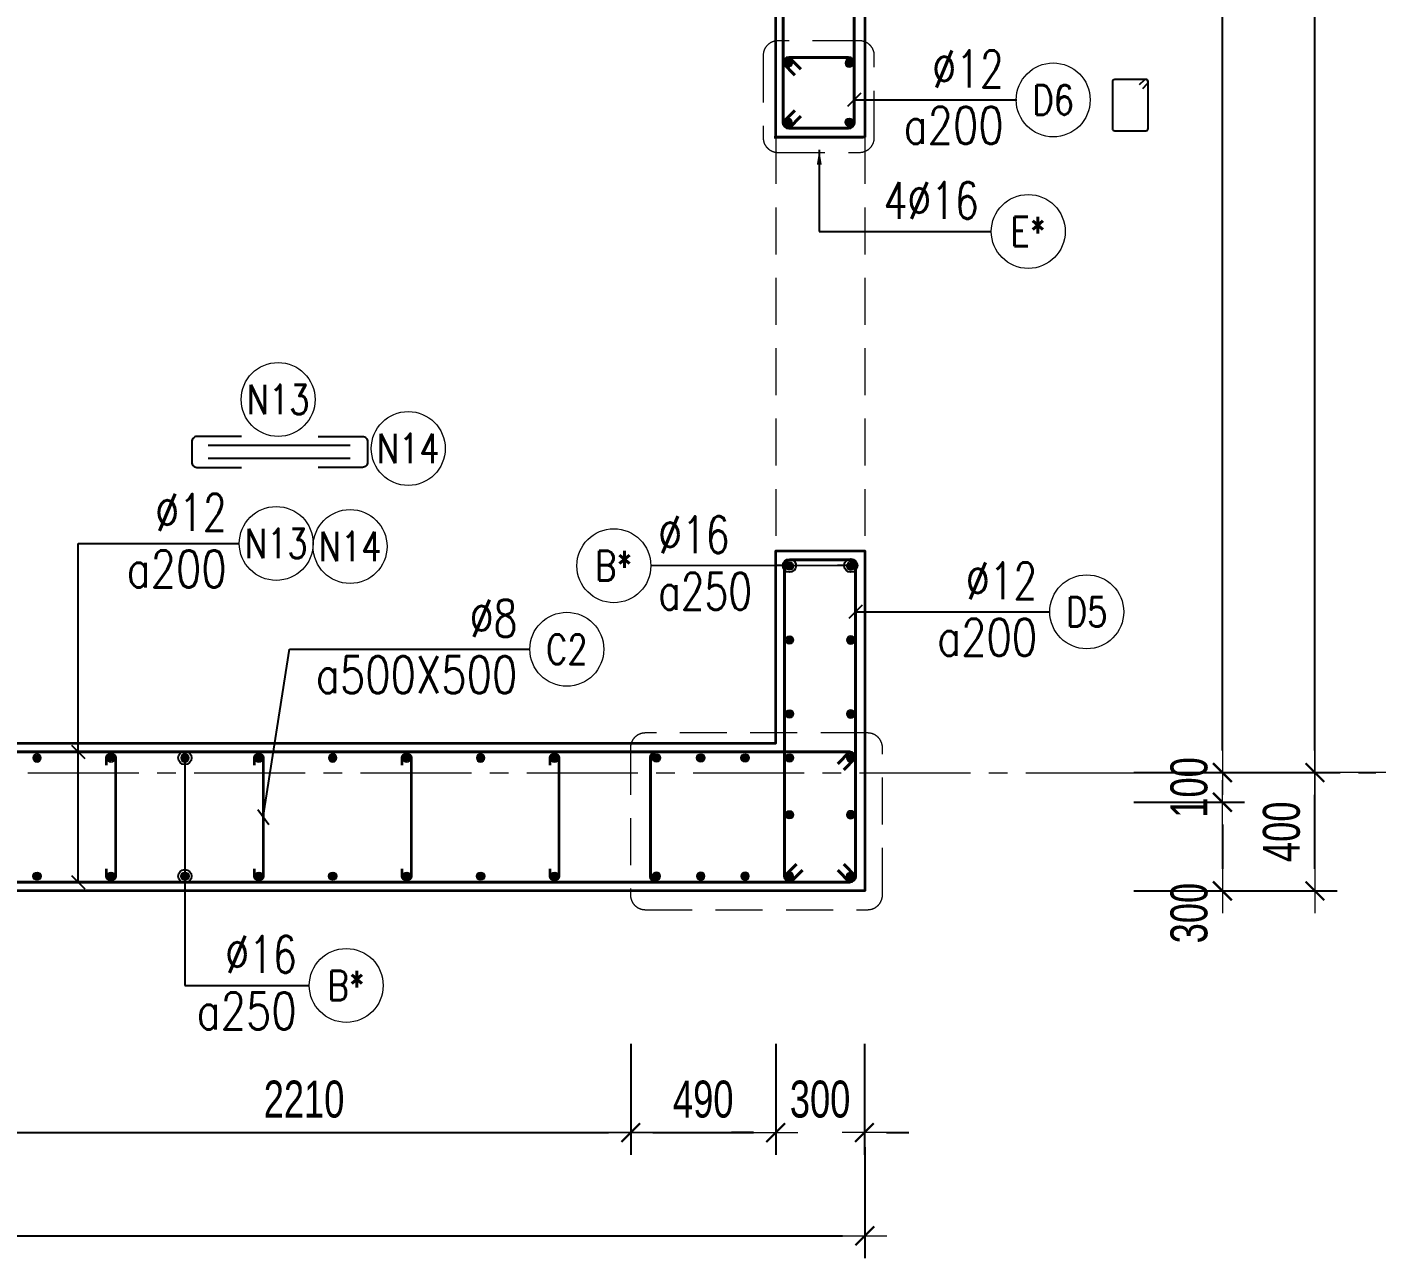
# Model space of a CAD drawing. Header units: millimetres. Extents: x 738475 to 1279438, y -34239 to 156422.
# Drawn here: x 1165673 to 1170235, y 134239 to 138402 of the extents above; entities that cross this region are included whole.
import ezdxf
from ezdxf.enums import TextEntityAlignment as Align

# ---------------------------------------------------------------- set-up
doc = ezdxf.new("R2010")
doc.units = ezdxf.units.MM
doc.header["$MEASUREMENT"] = 0
for name, pattern in [('HIDDEN', [9.525, 6.35, -3.175]), ('HIDDEN2', [4.7625, 3.175, -1.5875]), ('OF_Grid_1$0$CENTER2', [1.125, 0.75, -0.125, 0.125, -0.125])]:
    doc.linetypes.add(name, pattern=pattern)
doc.layers.get('0').update_dxf_attribs({"lineweight": 20})
doc.layers.get('Defpoints').update_dxf_attribs({"color": 151, "lineweight": 9})
doc.layers.add('Hidden', color=9, linetype='HIDDEN')
doc.layers.add('Ligature', color=1, linetype='Continuous')
for name, color, linetype, lineweight in [('KC-LEADER', 153, 'Continuous', 18), ('KC-THEP', 6, 'Continuous', 40), ('NDC_S_BEAM', 3, 'HIDDEN2', 20), ('NDC_S_DIM', 1, 'Continuous', 15), ('NDC_S_HIDDEN', 8, 'HIDDEN2', 13), ('NDC_S_LEADER', 1, 'Continuous', 15), ('NDC_S_REBAR', 4, 'Continuous', 35), ('NDC_S_STIRRUP', 4, 'Continuous', 40), ('NDC_S_VN TEXT', 7, 'Continuous', 20), ('NDC_S_WALL', 6, 'Continuous', 35), ('OF_Grid_1$0$NDC_S_AXIS', 5, 'OF_Grid_1$0$CENTER2', 13), ('OF_Grid_1$0$NDC_S_SYMBOL', 1, 'Continuous', 15), ('OF_Grid_1$0$NDC_S_TEXT SYMBOL', 7, 'Continuous', 20)]:
    doc.layers.add(name, color=color, linetype=linetype, lineweight=lineweight)
doc.styles.add('NDC_ARIAL', font='arial.ttf', dxfattribs={"width": 0.85})
doc.styles.add('NDC_DIM', font='', dxfattribs={"width": 0.75})
doc.styles.add('NDC_EN TXT', font='romans.shx', dxfattribs={"width": 0.8})
doc.styles.add('OF_Grid_1$0$NDC_ANNO', font='', dxfattribs={"width": 0.8})
doc.styles.get('NDC_DIM').set_extended_font_data('Dotum')
doc.styles.get('OF_Grid_1$0$NDC_ANNO').set_extended_font_data('Dotum')
doc.dimstyles.new('NDC_1-50', dxfattribs={"dimscale": 50, "dimtxt": 2.5, "dimasz": 1, "dimexe": 1.5, "dimexo": 0, "dimgap": 0.8, "dimtad": 1, "dimdec": 0, "dimdsep": 46, "dimtxsty": 'NDC_ARIAL', "dimblk": 'DIMMARK', "dimcen": 49999.938995, "dimdle": 1.5, "dimclrd": 1, "dimclre": 1, "dimclrt": 3, "dimadec": 0, "dimazin": 0, "dimtfac": 1, "dimtdec": 0, "dimtix": 1, "dimtmove": 2, "dimatfit": 3, "dimfxl": 1, "dimarcsym": 0})
doc.dimstyles.new('NDC_dim_30', dxfattribs={"dimscale": 30, "dimtxt": 2.5, "dimasz": 1.5, "dimexe": 1.5, "dimexo": 2.5, "dimgap": 1, "dimtad": 1, "dimdec": 0, "dimzin": 0, "dimdsep": 46, "dimtxsty": 'NDC_DIM', "dimblk": 'DIMMARK', "dimcen": 0.09, "dimdle": 1.2, "dimclrd": 1, "dimclre": 1, "dimclrt": 3, "dimadec": 0, "dimazin": 0, "dimtfac": 1, "dimtdec": 0, "dimtix": 1, "dimtofl": 0, "dimtmove": 0, "dimatfit": 3, "dimfxl": 6, "dimfxlon": 1, "dimtolj": 1, "dimtzin": 0, "dimarcsym": 0})
doc.dimstyles.new('NDC_dim_50', dxfattribs={"dimscale": 50, "dimtxt": 2.5, "dimasz": 1.5, "dimexe": 1.5, "dimexo": 2.5, "dimgap": 1, "dimtad": 1, "dimdec": 0, "dimzin": 0, "dimdsep": 46, "dimtxsty": 'NDC_DIM', "dimblk": 'DIMMARK', "dimcen": 0.09, "dimdle": 1.2, "dimclrd": 1, "dimclre": 1, "dimclrt": 3, "dimadec": 0, "dimazin": 0, "dimtfac": 1, "dimtdec": 0, "dimtix": 1, "dimtofl": 0, "dimtmove": 0, "dimatfit": 3, "dimfxl": 6, "dimfxlon": 1, "dimtolj": 1, "dimtzin": 0, "dimarcsym": 0})

# ---------------------------------------------------------------- blocks, each defined once
blk = doc.blocks.new('THEP')
at = {"layer": 'KC-LEADER', "color": 6}
blk.add_circle((0, 0), 14, dxfattribs=at)
at = {"layer": 'KC-THEP'}
for p, q in [((-14, 0), (14, 0)), ((9.9, 9.9), (-9.9, -9.9)), ((-9.9, 9.9), (9.9, -9.9)), ((0, 14), (0, -14))]:
    blk.add_line(p, q, dxfattribs=at)
blk = doc.blocks.new('DIMMARK')
at = {"layer": 'NDC_S_DIM', "color": 1}
blk.add_line((-1.5, 0), (1, 0), dxfattribs=at)
at = {"layer": 'NDC_S_DIM', "color": 2, "const_width": 0.1}
blk.add_lwpolyline([(-0.424, -0.424), (0.424, 0.424)], dxfattribs=at)
blk = doc.blocks.new('*U10')
blk.add_circle((2.5, 0), 2.5)
at = {"layer": 'NDC_S_VN TEXT', "color": 3, "style": 'NDC_EN TXT'}
for tag, width, p in [('DK2', 0.75, (-0.85, 0.846)), ('KC2', 0.8, (-0.85, -2.973))]:
    blk.add_attdef(tag, text='', height=2.5, dxfattribs=dict(at, width=width)).set_placement(p, align=Align.RIGHT)
at = {"layer": 'NDC_S_VN TEXT', "color": 7, "style": 'NDC_EN TXT', "width": 0.8}
blk.add_attdef('SH3', text='', height=2, dxfattribs=at).set_placement((2.5, 0), align=Align.MIDDLE)
blk = doc.blocks.new('*U75')
at = {"layer": 'KC-THEP', "xscale": -1, "rotation": 170.331435563619}
blk.add_blockref('THEP', (0, 200), dxfattribs=at)
at = {"layer": 'KC-THEP', "rotation": 9.668564436380946}
blk.add_blockref('THEP', (0, -200), dxfattribs=at)
blk = doc.blocks.new('*U74')
at = {"layer": 'NDC_S_HIDDEN', "color": 0, "linetype": 'ByBlock', "lineweight": -2, "transparency": 16777216}
for p in [(0, 0), (250, 0), (500, 0), (750, 0), (1000, 0), (1250, 0), (1500, 0), (1750, 0)]:
    blk.add_blockref('*U75', p, dxfattribs=at)
blk = doc.blocks.new('*U79')
at = {"layer": 'NDC_S_REBAR'}
blk.add_lwpolyline([(-15, 175), (-15, 200, -1), (15, 200), (15, -200, -1), (-15, -200), (-15, -175)], format="xyb", dxfattribs=at)
blk = doc.blocks.new('*U78')
at = {"layer": 'NDC_S_HIDDEN', "color": 0, "linetype": 'ByBlock', "lineweight": -2, "transparency": 16777216}
for p in [(0, 0), (500, 0), (1000, 0), (1500, 0)]:
    blk.add_blockref('*U79', p, dxfattribs=at)
blk = doc.blocks.new('A$C7BC65A55')
at = {"layer": 'Ligature'}
for p, q in [((-15.2, 372, 0), (-15.2, 38.5, 0)), ((15.2, 372, 0), (15.2, 38.5, 0))]:
    blk.add_line(p, q, dxfattribs=at)
for points in [[(-36.2, 296.5), (-36.2, 400.9, -0.414214), (-24, 413.1), (24, 413.1, -0.414214), (36.2, 400.9), (36.2, 296.5)], [(-36.2, 116.5), (-36.2, 12.2, 0.414214), (-24, 0), (24, 0, 0.414214), (36.2, 12.2), (36.2, 116.5)]]:
    blk.add_lwpolyline(points, format="xyb", dxfattribs=at)
blk = doc.blocks.new('*U11')
blk.add_circle((-2.5, 0), 2.5)
at = {"layer": 'NDC_S_VN TEXT', "color": 3, "style": 'NDC_EN TXT', "width": 0.75}
for tag, p in [('DK1', (0.5, 0.846)), ('KC1', (0.5, -2.973))]:
    blk.add_attdef(tag, p, '', height=2.5, dxfattribs=at)
at = {"layer": 'NDC_S_VN TEXT', "color": 7, "style": 'NDC_EN TXT', "width": 0.8}
blk.add_attdef('SH2', text='', height=2, dxfattribs=at).set_placement((-2.5, 0), align=Align.MIDDLE)
blk = doc.blocks.new('*U9')
blk.add_circle((2.5, 0), 2.5)
at = {"layer": 'NDC_S_VN TEXT', "color": 3, "style": 'NDC_EN TXT', "width": 0.75}
blk.add_attdef('DK2', text='', height=2.5, dxfattribs=at).set_placement((-0.85, 0.846), align=Align.RIGHT)
at = {"layer": 'NDC_S_VN TEXT', "color": 7, "style": 'NDC_EN TXT', "width": 0.8}
blk.add_attdef('SH3', text='', height=2, dxfattribs=at).set_placement((2.5, 0), align=Align.MIDDLE)
blk = doc.blocks.new('*D144')
at = {"layer": 'Defpoints', "color": 0, "ltscale": 200, "transparency": 16777216}
for p in [(1165505.2, 135980.2), (1167714.9, 135553.7), (1167714.9, 134662.7)]:
    blk.add_point(p, dxfattribs=at)
at = {"layer": 'NDC_S_DIM', "color": 1, "lineweight": -2, "ltscale": 200, "transparency": 16777216}
for p, q in [((1165505.2, 134962.7), (1165505.2, 134587.7)), ((1167714.9, 134962.7), (1167714.9, 134587.7)), ((1165580.2, 134662.7), (1167639.9, 134662.7))]:
    blk.add_line(p, q, dxfattribs=at)
at = {"layer": 'NDC_S_DIM', "color": 1, "lineweight": -2, "ltscale": 200, "transparency": 16777216, "xscale": 75, "yscale": 75, "zscale": 75, "rotation": 180}
blk.add_blockref('DIMMARK', (1165505.2, 134662.7), dxfattribs=at)
at = {"layer": 'NDC_S_DIM', "color": 1, "lineweight": -2, "ltscale": 200, "transparency": 16777216, "xscale": 75, "yscale": 75, "zscale": 75}
blk.add_blockref('DIMMARK', (1167714.9, 134662.7), dxfattribs=at)
at = {"layer": 'NDC_S_DIM', "color": 3, "ltscale": 200, "transparency": 16777216, "insert": (1166610, 134775.3), "char_height": 125, "attachment_point": 5, "style": 'NDC_DIM'}
blk.add_mtext('\\A1;2210', dxfattribs=at)
blk = doc.blocks.new('*D145')
at = {"layer": 'Defpoints', "color": 0, "ltscale": 200, "transparency": 16777216}
for p in [(1168205.2, 135980.2), (1167714.9, 135553.7), (1168205.2, 134662.7)]:
    blk.add_point(p, dxfattribs=at)
at = {"layer": 'NDC_S_DIM', "color": 1, "lineweight": -2, "ltscale": 200, "transparency": 16777216}
for p, q in [((1167714.9, 134962.7), (1167714.9, 134587.7)), ((1168205.2, 134962.7), (1168205.2, 134587.7)), ((1167789.9, 134662.7), (1168130.2, 134662.7))]:
    blk.add_line(p, q, dxfattribs=at)
at = {"layer": 'NDC_S_DIM', "color": 1, "lineweight": -2, "ltscale": 200, "transparency": 16777216, "xscale": 75, "yscale": 75, "zscale": 75, "rotation": 180}
blk.add_blockref('DIMMARK', (1167714.9, 134662.7), dxfattribs=at)
at = {"layer": 'NDC_S_DIM', "color": 1, "lineweight": -2, "ltscale": 200, "transparency": 16777216, "xscale": 75, "yscale": 75, "zscale": 75}
blk.add_blockref('DIMMARK', (1168205.2, 134662.7), dxfattribs=at)
at = {"layer": 'NDC_S_DIM', "color": 3, "ltscale": 200, "transparency": 16777216, "insert": (1167960, 134775.3), "char_height": 125, "attachment_point": 5, "style": 'NDC_DIM'}
blk.add_mtext('\\A1;490', dxfattribs=at)
blk = doc.blocks.new('*D146')
at = {"layer": 'Defpoints', "color": 0, "ltscale": 200, "transparency": 16777216}
for p in [(1168205.2, 135980.2), (1168505.2, 135480.2), (1168505.2, 134662.7)]:
    blk.add_point(p, dxfattribs=at)
at = {"layer": 'NDC_S_DIM', "color": 1, "lineweight": -2, "ltscale": 200, "transparency": 16777216}
for p, q in [((1168205.2, 134962.7), (1168205.2, 134587.7)), ((1168505.2, 134962.7), (1168505.2, 134587.7)), ((1168130.2, 134662.7), (1168055.2, 134662.7)), ((1168580.2, 134662.7), (1168655.2, 134662.7))]:
    blk.add_line(p, q, dxfattribs=at)
at = {"layer": 'NDC_S_DIM', "color": 1, "lineweight": -2, "ltscale": 200, "transparency": 16777216, "xscale": 75, "yscale": 75, "zscale": 75}
blk.add_blockref('DIMMARK', (1168205.2, 134662.7), dxfattribs=at)
at = {"layer": 'NDC_S_DIM', "color": 1, "lineweight": -2, "ltscale": 200, "transparency": 16777216, "xscale": 75, "yscale": 75, "zscale": 75, "rotation": 180}
blk.add_blockref('DIMMARK', (1168505.2, 134662.7), dxfattribs=at)
at = {"layer": 'NDC_S_DIM', "color": 3, "ltscale": 200, "transparency": 16777216, "insert": (1168355.2, 134775.3), "char_height": 125, "attachment_point": 5, "style": 'NDC_DIM'}
blk.add_mtext('\\A1;300', dxfattribs=at)
blk = doc.blocks.new('*D147')
at = {"layer": 'Defpoints', "color": 0, "ltscale": 200, "transparency": 16777216}
for p in [(1168506.2, 135795.9), (1161706, 135480.2), (1168506.2, 134313.6)]:
    blk.add_point(p, dxfattribs=at)
at = {"layer": 'NDC_S_DIM', "color": 1, "lineweight": -2, "ltscale": 200, "transparency": 16777216}
for p, q in [((1161706, 134613.6), (1161706, 134238.6)), ((1168506.2, 134613.6), (1168506.2, 134238.6)), ((1161781, 134313.6), (1168431.2, 134313.6))]:
    blk.add_line(p, q, dxfattribs=at)
at = {"layer": 'NDC_S_DIM', "color": 1, "lineweight": -2, "ltscale": 200, "transparency": 16777216, "xscale": 75, "yscale": 75, "zscale": 75, "rotation": 180}
blk.add_blockref('DIMMARK', (1161706, 134313.6), dxfattribs=at)
at = {"layer": 'NDC_S_DIM', "color": 1, "lineweight": -2, "ltscale": 200, "transparency": 16777216, "xscale": 75, "yscale": 75, "zscale": 75}
blk.add_blockref('DIMMARK', (1168506.2, 134313.6), dxfattribs=at)
at = {"layer": 'NDC_S_DIM', "color": 3, "ltscale": 200, "transparency": 16777216, "insert": (1165106.1, 134426.1), "char_height": 125, "attachment_point": 5, "style": 'NDC_DIM'}
blk.add_mtext('\\A1;6800', dxfattribs=at)
blk = doc.blocks.new('*D137')
at = {"layer": 'Defpoints', "color": 0, "transparency": 16777216}
for p in [(1167875.9, 147480.2), (1169715.9, 147480.2), (1167766.5, 135880.2)]:
    blk.add_point(p, dxfattribs=at)
at = {"layer": 'NDC_S_DIM', "color": 1, "lineweight": -2, "transparency": 16777216}
for p, q in [((1169415.9, 147480.2), (1169790.9, 147480.2)), ((1169715.9, 135955.2), (1169715.9, 147405.2)), ((1169415.9, 135880.2), (1169790.9, 135880.2))]:
    blk.add_line(p, q, dxfattribs=at)
at = {"layer": 'NDC_S_DIM', "color": 1, "lineweight": -2, "transparency": 16777216, "xscale": 75, "yscale": 75, "zscale": 75}
for p, rotation in [((1169715.9, 147480.2), 90), ((1169715.9, 135880.2), 270)]:
    blk.add_blockref('DIMMARK', p, dxfattribs=dict(at, rotation=rotation))
at = {"layer": 'NDC_S_DIM', "color": 3, "transparency": 16777216, "insert": (1169603.3, 141680.2), "char_height": 125, "attachment_point": 5, "rotation": 90, "style": 'NDC_DIM'}
blk.add_mtext('\\A1;11600', dxfattribs=at)
blk = doc.blocks.new('*D101')
at = {"layer": 'Defpoints', "color": 0, "ltscale": 200, "transparency": 16777216}
for p in [(1167766.5, 135880.2), (1168205.2, 135780.2), (1169715.9, 135780.2)]:
    blk.add_point(p, dxfattribs=at)
at = {"layer": 'NDC_S_DIM', "color": 1, "lineweight": -2, "ltscale": 200, "transparency": 16777216}
for p, q in [((1169715.9, 135955.2), (1169715.9, 136030.2)), ((1169415.9, 135880.2), (1169790.9, 135880.2)), ((1169415.9, 135780.2), (1169790.9, 135780.2)), ((1169715.9, 135705.2), (1169715.9, 135630.2))]:
    blk.add_line(p, q, dxfattribs=at)
at = {"layer": 'NDC_S_DIM', "color": 1, "lineweight": -2, "ltscale": 200, "transparency": 16777216, "xscale": 75, "yscale": 75, "zscale": 75}
for p, rotation in [((1169715.9, 135880.2), 270), ((1169715.9, 135780.2), 90)]:
    blk.add_blockref('DIMMARK', p, dxfattribs=dict(at, rotation=rotation))
at = {"layer": 'NDC_S_DIM', "color": 3, "ltscale": 200, "transparency": 16777216, "insert": (1169603.3, 135830.2), "char_height": 125, "attachment_point": 5, "rotation": 90, "style": 'NDC_DIM'}
blk.add_mtext('\\A1;100', dxfattribs=at)
blk = doc.blocks.new('*D102')
at = {"layer": 'Defpoints', "color": 0, "ltscale": 200, "transparency": 16777216}
for p in [(1168205.2, 135780.2), (1168443.1, 135480.2), (1169715.9, 135480.2)]:
    blk.add_point(p, dxfattribs=at)
at = {"layer": 'NDC_S_DIM', "color": 1, "lineweight": -2, "ltscale": 200, "transparency": 16777216}
for p, q in [((1169415.9, 135780.2), (1169790.9, 135780.2)), ((1169715.9, 135705.2), (1169715.9, 135555.2)), ((1169415.9, 135480.2), (1169790.9, 135480.2))]:
    blk.add_line(p, q, dxfattribs=at)
at = {"layer": 'NDC_S_DIM', "color": 1, "lineweight": -2, "ltscale": 200, "transparency": 16777216, "xscale": 75, "yscale": 75, "zscale": 75}
for p, rotation in [((1169715.9, 135780.2), 90), ((1169715.9, 135480.2), 270)]:
    blk.add_blockref('DIMMARK', p, dxfattribs=dict(at, rotation=rotation))
at = {"layer": 'NDC_S_DIM', "color": 3, "ltscale": 200, "transparency": 16777216, "insert": (1169603.3, 135405.2), "char_height": 125, "attachment_point": 5, "rotation": 90, "style": 'NDC_DIM'}
blk.add_mtext('\\A1;300', dxfattribs=at)
blk = doc.blocks.new('*D103')
at = {"layer": 'Defpoints', "color": 0, "ltscale": 200, "transparency": 16777216}
for p in [(1168391.2, 135880.4), (1170028.5, 135880.4), (1168422.9, 135480.2)]:
    blk.add_point(p, dxfattribs=at)
at = {"layer": 'NDC_S_DIM', "color": 1, "lineweight": -2, "ltscale": 200, "transparency": 16777216}
for p, q in [((1169728.5, 135880.4), (1170103.5, 135880.4)), ((1170028.5, 135555.2), (1170028.5, 135805.4)), ((1169728.5, 135480.2), (1170103.5, 135480.2))]:
    blk.add_line(p, q, dxfattribs=at)
at = {"layer": 'NDC_S_DIM', "color": 1, "lineweight": -2, "ltscale": 200, "transparency": 16777216, "xscale": 75, "yscale": 75, "zscale": 75}
for p, rotation in [((1170028.5, 135880.4), 90), ((1170028.5, 135480.2), 270)]:
    blk.add_blockref('DIMMARK', p, dxfattribs=dict(at, rotation=rotation))
at = {"layer": 'NDC_S_DIM', "color": 3, "ltscale": 200, "transparency": 16777216, "insert": (1169915.9, 135680.3), "char_height": 125, "attachment_point": 5, "rotation": 90, "style": 'NDC_DIM'}
blk.add_mtext('\\A1;400', dxfattribs=at)
blk = doc.blocks.new('*D104')
at = {"layer": 'Defpoints', "color": 0, "ltscale": 200, "transparency": 16777216}
for p in [(1168391.3, 147480.2), (1170028.5, 147480.2), (1168391.2, 135880.4)]:
    blk.add_point(p, dxfattribs=at)
at = {"layer": 'NDC_S_DIM', "color": 1, "lineweight": -2, "ltscale": 200, "transparency": 16777216}
for p, q in [((1169728.5, 147480.2), (1170103.5, 147480.2)), ((1170028.5, 135955.4), (1170028.5, 147405.2)), ((1169728.5, 135880.4), (1170103.5, 135880.4))]:
    blk.add_line(p, q, dxfattribs=at)
at = {"layer": 'NDC_S_DIM', "color": 1, "lineweight": -2, "ltscale": 200, "transparency": 16777216, "xscale": 75, "yscale": 75, "zscale": 75}
for p, rotation in [((1170028.5, 147480.2), 90), ((1170028.5, 135880.4), 270)]:
    blk.add_blockref('DIMMARK', p, dxfattribs=dict(at, rotation=rotation))
at = {"layer": 'NDC_S_DIM', "color": 3, "ltscale": 200, "transparency": 16777216, "insert": (1169915.9, 141680.3), "char_height": 125, "attachment_point": 5, "rotation": 90, "style": 'NDC_DIM'}
blk.add_mtext('\\A1;11600', dxfattribs=at)
blk = doc.blocks.new('*U17')
at = {"layer": 'OF_Grid_1$0$NDC_S_SYMBOL'}
blk.add_line((-5, 0), (-9, 0), dxfattribs=at)
blk.add_circle((0, 0), 5, dxfattribs=at)
at = {"layer": 'OF_Grid_1$0$NDC_S_TEXT SYMBOL', "color": 7, "style": 'OF_Grid_1$0$NDC_ANNO', "width": 0.8}
blk.add_attdef('GRID', text='', height=4, rotation=90, dxfattribs=at).set_placement((0, 0), align=Align.MIDDLE)

msp = doc.modelspace()

# ---------------------------------------------------------------- linework, layer by layer
for centre in [(1166522.344, 137142.385), (1166962.445, 136976.628), (1166765.615, 136645.114)]:
    msp.add_circle(centre, 125)
at = {"layer": 'Ligature'}
msp.add_lwpolyline([(1169446.303, 138194.659), (1169462.268, 138210.625, 0.66817864), (1169456.495, 138224.563), (1169351.866, 138224.563, 0.41421356), (1169343.701, 138216.398), (1169343.701, 138059.29, 0.41421356), (1169351.866, 138051.126), (1169456.495, 138051.126, 0.41421356), (1169464.66, 138059.29), (1169464.66, 138216.398, 0.66817864), (1169450.722, 138222.171), (1169434.756, 138206.205)], format="xyb", dxfattribs=at)
at = {"layer": 'NDC_S_BEAM', "ltscale": 50}
for p, q in [((1168205.957, 138030.175), (1168205.957, 136630.175)), ((1168505.957, 138030.175), (1168505.957, 136630.175))]:
    msp.add_line(p, q, dxfattribs=at)
at = {"layer": 'NDC_S_HIDDEN', "ltscale": 50}
for points in [[(1168212.661, 137978.115), (1168488.504, 137978.115, 0.41421356), (1168538.504, 138028.115), (1168538.504, 138305.665, 0.41421356), (1168488.504, 138355.665), (1168212.661, 138355.665, 0.41421356), (1168162.661, 138305.665), (1168162.661, 138028.115, 0.41421356)], [(1167763.853, 135416.774), (1168516.063, 135416.774, 0.41421356), (1168566.063, 135466.774), (1168566.063, 135964.369, 0.41421356), (1168516.063, 136014.369), (1167763.853, 136014.369, 0.41421356), (1167713.853, 135964.369), (1167713.853, 135466.774, 0.41421356)]]:
    msp.add_lwpolyline(points, format="xyb", close=True, dxfattribs=at)
at = {"layer": 'NDC_S_STIRRUP'}
for points in [[(1168270.298, 138120.175), (1168230.298, 138080.175, 0.41421356), (1168250.298, 138060.175), (1168450.298, 138060.175, 0.41421356), (1168470.298, 138080.175), (1168470.298, 139480.175, 0.41421356), (1168450.298, 139500.175), (1168250.298, 139500.175, 0.41421356), (1168230.298, 139480.175), (1168230.298, 138080.175, 0.41421356), (1168250.298, 138060.175), (1168290.298, 138100.175)], [(1168270.298, 138239.638), (1168230.298, 138279.638, -0.41421356), (1168250.298, 138299.638), (1168450.298, 138299.638, -0.41421356), (1168470.298, 138279.638), (1168470.298, 138080.175, -0.41421356), (1168450.298, 138060.175), (1168250.298, 138060.175, -0.41421356), (1168230.298, 138080.175), (1168230.298, 138279.638, -0.41421356), (1168250.298, 138299.638), (1168290.298, 138259.638)], [(1168275.157, 135570.175), (1168235.157, 135530.175, 0.41421356), (1168255.157, 135510.175), (1168455.157, 135510.175, 0.41421356), (1168475.157, 135530.175), (1168475.157, 136580.175, 0.41421356), (1168455.157, 136600.175), (1168255.157, 136600.175, 0.41421356), (1168235.157, 136580.175), (1168235.157, 135530.175, 0.41421356), (1168255.157, 135510.175), (1168295.157, 135550.175)], [(1168415.157, 135910.175), (1168455.157, 135950.175, -0.41421356), (1168475.157, 135930.175), (1168475.157, 135530.175, -0.41421356), (1168455.157, 135510.175), (1164755.157, 135510.175, -0.41421356), (1164735.157, 135530.175), (1164735.157, 135930.175, -0.41421356), (1164755.157, 135950.175), (1168455.157, 135950.175, -0.41421356), (1168475.157, 135930.175), (1168435.157, 135890.175)], [(1168415.157, 135550.175), (1168455.157, 135510.175, 0.41421356), (1168475.157, 135530.175), (1168475.157, 135930.175, 0.41421356), (1168455.157, 135950.175), (1167801.645, 135950.175, 0.41421356), (1167781.645, 135930.175), (1167781.645, 135530.175, 0.41421356), (1167801.645, 135510.175), (1168455.157, 135510.175, 0.41421356), (1168475.157, 135530.175), (1168435.157, 135570.175)]]:
    msp.add_lwpolyline(points, format="xyb", dxfattribs=at)
at = {"layer": 'NDC_S_WALL'}
msp.add_line((1168200.298, 138030.175), (1168500.298, 138030.175), dxfattribs=at)
for points in [[(1165505.957, 147380.175), (1165505.957, 135980.175), (1168205.957, 135980.175), (1168205.957, 136630.175), (1168505.957, 136630.175), (1168505.957, 135480.175), (1164705.957, 135480.175), (1164705.957, 135980.175), (1164705.957, 135980.175), (1165205.957, 135980.175), (1165205.957, 138780.175)], [(1168505.957, 138030.175), (1168205.957, 138030.175), (1168205.957, 139530.175), (1168505.957, 139530.175), (1168505.957, 138030.175)]]:
    msp.add_lwpolyline(points, dxfattribs=at)
at = {"layer": 'OF_Grid_1$0$NDC_S_AXIS', "ltscale": 500}
msp.add_line((1151613.474, 135880.175), (1170234.062, 135880.175), dxfattribs=at)

# ---------------------------------------------------------------- block references
at = {"layer": 'Hidden', "xscale": 1.44, "yscale": 1.44, "zscale": 1.44, "rotation": 270}
msp.add_blockref('A$C7BC65A55', (1166230.233, 136964.86, 0.03), dxfattribs=at)
at = {"layer": 'KC-THEP'}
for p, rotation in [((1168246.786, 138280.175), 189.6685644363809), ((1168453.81, 138080.175), 9.668564436380946), ((1168251.645, 136578.91), 189.6685644363809), ((1168251.645, 136328.91), 189.6685644363809), ((1168251.645, 136078.91), 189.6685644363809), ((1167801.645, 135930.175), 189.6685644363809), ((1167951.645, 135930.175), 189.6685644363809), ((1168101.645, 135930.175), 189.6685644363809), ((1168251.645, 135930.175), 189.6685644363809), ((1168251.645, 135737.639), 189.6685644363809), ((1168458.669, 135530.175), 9.668564436380946)]:
    msp.add_blockref('THEP', p, dxfattribs=dict(at, rotation=rotation))
at = {"layer": 'KC-THEP', "xscale": -1}
for p, rotation in [((1168453.81, 138280.175), 170.331435563619), ((1168246.786, 138080.175), 350.3314355636191), ((1168458.669, 136578.91), 170.331435563619), ((1168458.669, 136328.91), 170.331435563619), ((1168458.669, 136078.91), 170.331435563619), ((1168458.669, 135930.175), 170.331435563619), ((1168458.669, 135737.639), 170.331435563619), ((1167801.645, 135530.175), 350.3314355636191), ((1167951.645, 135530.175), 350.3314355636191), ((1168101.645, 135530.175), 350.3314355636191), ((1168251.645, 135530.175), 350.3314355636191)]:
    msp.add_blockref('THEP', p, dxfattribs=dict(at, rotation=rotation))
at = {"layer": 'NDC_S_HIDDEN'}
for name, p in [('*U74', (1165707.029, 135730.175)), ('*U78', (1165957.029, 135730.175))]:
    msp.add_blockref(name, p, dxfattribs=at)
at = {"layer": 'NDC_S_VN TEXT', "xscale": 50, "yscale": 50, "zscale": 50}
for name, p, values in [('*U10', (1169018.535, 138155.66), {'SH3': 'D6', 'DK2': '%%c12', 'KC2': 'a200'}), ('*U9', (1168934.15, 137710.645), {'SH3': 'E*', 'DK2': '4%%C16'}), ('*U10', (1166390.893, 136655.453), {'SH3': 'N13', 'DK2': '%%C12', 'KC2': 'a200'}), ('*U11', (1167782.698, 136580.149), {'SH2': 'B*', 'DK1': '%%C16', 'KC1': 'a250'}), ('*U10', (1169131.91, 136424.206), {'SH3': 'D5', 'DK2': '%%C12', 'KC2': 'a200'}), ('*U10', (1167373.688, 136297.517), {'SH3': 'C2', 'DK2': '%%c8', 'KC2': 'a500X500'}), ('*U10', (1166627.64, 135160.462), {'SH3': 'B*', 'DK2': '%%C16', 'KC2': 'a250'})]:
    msp.add_blockref(name, p, dxfattribs=at).add_auto_attribs(values)
at = {"layer": 'OF_Grid_1$0$NDC_S_AXIS'}
ref = msp.add_blockref('*U17', (1170553.502, 135880.429), dxfattribs=dict(at, xscale=50, yscale=50, zscale=50))
ref.add_attrib('GRID', 'Y6', dxfattribs={"layer": 'OF_Grid_1$0$NDC_S_TEXT SYMBOL', "color": 7, "height": 200, "style": 'OF_Grid_1$0$NDC_ANNO', "width": 0.8}).set_placement((1170553.502, 135880.429), align=Align.MIDDLE)

# ---------------------------------------------------------------- texts
at = {"layer": 'NDC_S_VN TEXT', "color": 7, "style": 'NDC_EN TXT', "width": 0.8}
for tag, p in [('N13', (1166522.344, 137142.385)), ('N14', (1166962.445, 136976.628)), ('N14', (1166765.615, 136645.114))]:
    msp.add_attdef(tag, text='3', height=100, dxfattribs=at).set_placement(p, align=Align.MIDDLE)

# ---------------------------------------------------------------- dimensions: what is measured, and where the dimension line sits
at = {"layer": 'NDC_S_DIM'}
dim = msp.add_linear_dim(base=(1169715.906, 147480.175), p1=(1167766.52, 135880.175), p2=(1167875.853, 147480.175), angle=90, dimstyle='NDC_dim_50', override={"dimtmove": 1}, dxfattribs=at)
dim.commit()
dim.dimension.update_dxf_attribs({"geometry": '*D137', "text_midpoint": (1169603.322, 141680.175)})
at = {"layer": 'NDC_S_DIM', "ltscale": 200}
for base, p1, p2, picture, middle in [((1170028.502, 147480.175), (1168391.172, 135880.429), (1168391.269, 147480.175), '*D104', (1169915.917, 141680.302)), ((1169715.906, 135780.175), (1167766.52, 135880.175), (1168205.157, 135780.175), '*D101', (1169603.322, 135830.175))]:
    dim = msp.add_linear_dim(base=base, p1=p1, p2=p2, angle=90, dimstyle='NDC_dim_50', override={"dimtmove": 1}, dxfattribs=at)
    dim.commit()
    dim.dimension.update_dxf_attribs({"geometry": picture, "text_midpoint": middle})
for base, p1, p2, picture, middle in [((1167714.853, 134662.713), (1165505.157, 135980.175), (1167714.853, 135553.674), '*D144', (1166610.005, 134775.298)), ((1168205.157, 134662.713), (1167714.853, 135553.674), (1168205.157, 135980.175), '*D145', (1167960.005, 134775.298)), ((1168505.157, 134662.713), (1168205.157, 135980.175), (1168505.157, 135480.175), '*D146', (1168355.157, 134775.298)), ((1168506.157, 134313.563), (1161705.957, 135480.175), (1168506.157, 135795.912), '*D147', (1165106.057, 134426.148))]:
    dim = msp.add_linear_dim(base=base, p1=p1, p2=p2, dimstyle='NDC_dim_50', override={"dimtmove": 1}, dxfattribs=at)
    dim.commit()
    dim.dimension.update_dxf_attribs({"geometry": picture, "text_midpoint": middle})
dim = msp.add_linear_dim(base=(1170028.502, 135880.429), p1=(1168422.865, 135480.175), p2=(1168391.172, 135880.429), angle=90, dimstyle='NDC_dim_50', dxfattribs=at)
dim.commit()
dim.dimension.update_dxf_attribs({"geometry": '*D103', "text_midpoint": (1169915.917, 135680.302)})
dim = msp.add_linear_dim(base=(1169715.906, 135480.175), p1=(1168205.157, 135780.175), p2=(1168443.062, 135480.175), angle=90, dimstyle='NDC_dim_50', override={"dimtmove": 1}, dxfattribs=at)
dim.commit()
dim.dimension.update_dxf_attribs({"geometry": '*D102', "text_midpoint": (1169715.906, 135405.175), "dimtype": 160})

# ---------------------------------------------------------------- leaders
at = {"layer": 'NDC_S_LEADER'}
for points, dimstyle, override in [([(1168470.27, 138155.66), (1169020.61, 138155.66)], 'NDC_dim_30', {"dimtad": 0, "dimldrblk": 'Oblique'}), ([(1168352.409, 137986.696), (1168352.409, 137710.645), (1168933.988, 137710.645)], 'NDC_1-50', {"dimgap": 0.8, "dimtad": 0}), ([(1165846.154, 135950.175), (1165846.154, 136655.271), (1166390.893, 136655.271)], 'NDC_dim_30', {"dimtad": 0, "dimldrblk": 'Oblique'}), ([(1165846.154, 135510.175), (1165846.154, 136655.271), (1166390.893, 136655.271)], 'NDC_dim_30', {"dimtad": 0, "dimldrblk": 'Oblique'}), ([(1168458.963, 136580.637), (1167782.698, 136580.149)], 'NDC_dim_30', {"dimtad": 0, "dimldrblk": 'Origin'}), ([(1168251.398, 136580.36), (1167782.698, 136580.149)], 'NDC_dim_30', {"dimtad": 0, "dimldrblk": 'Origin'}), ([(1168475.157, 136424.206), (1169131.91, 136424.206)], 'NDC_dim_30', {"dimtad": 0, "dimldrblk": 'Oblique'}), ([(1166472.029, 135730.175), (1166560.791, 136297.516), (1167373.688, 136297.516)], 'NDC_dim_30', {"dimtad": 0, "dimldrblk": 'Oblique'}), ([(1166207.029, 135930.175), (1166207.029, 135160.281), (1166627.64, 135160.281)], 'NDC_dim_30', {"dimgap": 1, "dimtad": 0, "dimldrblk": 'Origin'}), ([(1166207.029, 135530.175), (1166207.029, 135160.281), (1166627.64, 135160.281)], 'NDC_dim_30', {"dimgap": 1, "dimtad": 0, "dimldrblk": 'Origin'})]:
    msp.add_leader(points, dimstyle=dimstyle, override=override, dxfattribs=at)

doc.saveas('drawing.dxf')
